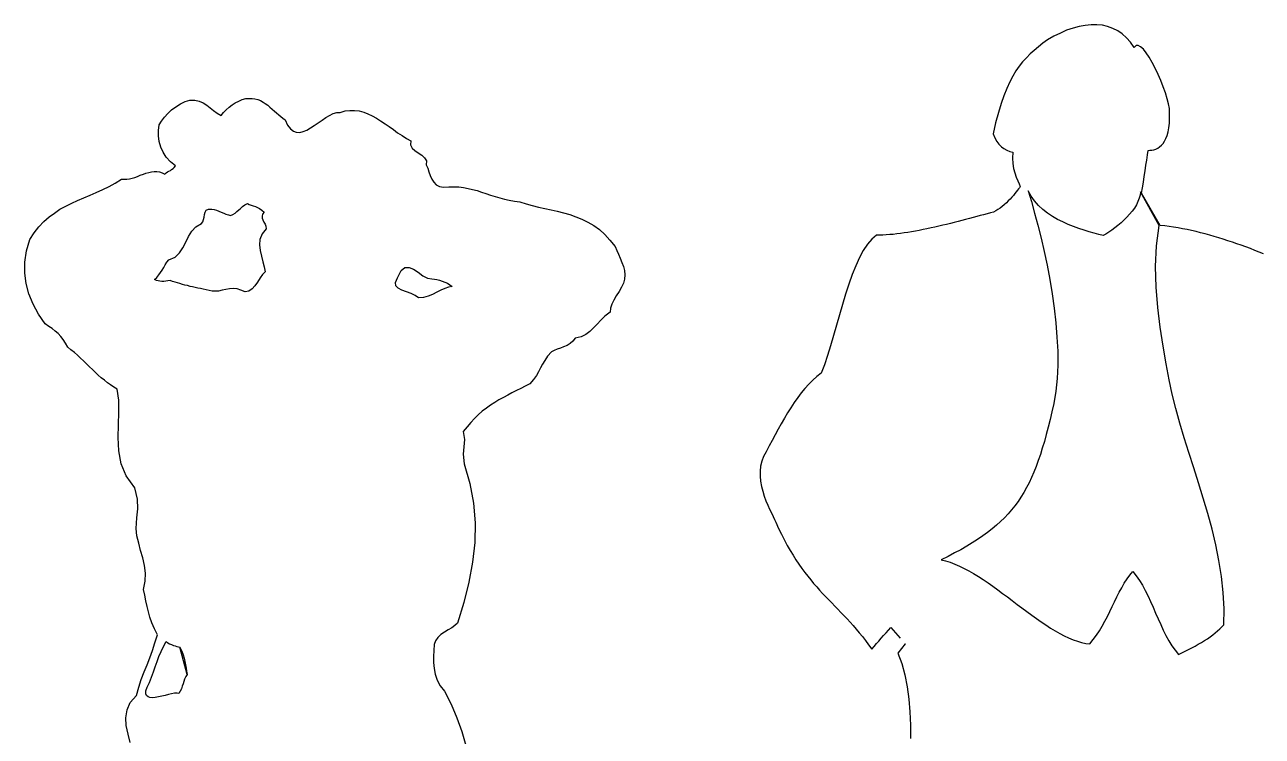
# Model space of a CAD drawing. Extents: x -3257 to 6743, y 13293 to 23293.
# Drawn here: x 3702 to 5344, y 16225 to 17169 of the extents above; entities that cross this region are included whole.
import ezdxf

# ---------------------------------------------------------------- set-up
doc = ezdxf.new("R2010")
doc.units = 0
doc.header["$LTSCALE"] = 1270
doc.header["$MEASUREMENT"] = 0
doc.layers.get('0').update_dxf_attribs({"linetype": 'CONTINUOUS'})

msp = doc.modelspace()

# ---------------------------------------------------------------- linework, layer by layer
at = {"linetype": 'Continuous'}
for p, q in [((5084.3, 17161.9), (5076.1, 17158.3)), ((5092.8, 17164.7), (5084.3, 17161.9)), ((5100.9, 17166.9), (5092.8, 17164.7)), ((5109, 17168.4), (5100.9, 17166.9)), ((5116.7, 17169.3), (5109, 17168.4)), ((5124.4, 17169.3), (5116.7, 17169.3)), ((5131.7, 17168.6), (5124.4, 17169.3)), ((5138.7, 17166.9), (5131.7, 17168.6)), ((5145.5, 17164.5), (5138.7, 17166.9)), ((5152.1, 17161.2), (5145.5, 17164.5)), ((5158.2, 17157.2), (5152.1, 17161.2)), ((5052.8, 17144.7), (5046.9, 17139.9)), ((5059, 17149.5), (5052.8, 17144.7)), ((5067.5, 17154.2), (5059, 17149.5)), ((5076.1, 17158.3), (5067.5, 17154.2)), ((5163.9, 17152), (5158.2, 17157.2)), ((5169.2, 17146.2), (5163.9, 17152)), ((5174, 17139.2), (5169.2, 17146.2)), ((5035.9, 17130.5), (5030.9, 17125.6)), ((5041.2, 17135.3), (5035.9, 17130.5)), ((5046.9, 17139.9), (5041.2, 17135.3)), ((5176.4, 17141.6), (5174, 17139.2)), ((5179.3, 17141.7), (5176.4, 17141.6)), ((5182.4, 17140.1), (5179.3, 17141.7)), ((5186.1, 17136.8), (5182.4, 17140.1)), ((5189.8, 17132), (5186.1, 17136.8)), ((5193.8, 17126.1), (5189.8, 17132)), ((5021.4, 17114.4), (5017.1, 17108.1)), ((5025.9, 17120.3), (5021.4, 17114.4)), ((5030.9, 17125.6), (5025.9, 17120.3)), ((5197.7, 17119.3), (5193.8, 17126.1)), ((5201.7, 17111.6), (5197.7, 17119.3)), ((5205.6, 17103.5), (5201.7, 17111.6)), ((5012.9, 17101.1), (5008.7, 17093.4)), ((5017.1, 17108.1), (5012.9, 17101.1)), ((5209.1, 17095.3), (5205.6, 17103.5)), ((5212.4, 17087), (5209.1, 17095.3)), ((5004.8, 17084.8), (5001, 17075.2)), ((5008.7, 17093.4), (5004.8, 17084.8)), ((5215.3, 17078.9), (5212.4, 17087)), ((5217.7, 17071.2), (5215.3, 17078.9)), ((3902.1, 17060.5), (3908.3, 17064.4)), ((3908.3, 17064.4), (3914.5, 17067.4)), ((3914.5, 17067.4), (3920.7, 17069.3)), ((3920.7, 17069.3), (3927.6, 17069.3)), ((3927.6, 17069.3), (3933.1, 17068)), ((3933.1, 17068), (3938.4, 17065.7)), ((3938.4, 17065.7), (3943.3, 17062.8)), ((3943.3, 17062.8), (3947.8, 17059.2)), ((3973, 17059.9), (3976.9, 17063.1)), ((3976.9, 17063.1), (3981.1, 17065.7)), ((3981.1, 17065.7), (3985.7, 17068)), ((3985.7, 17068), (3990.3, 17070)), ((3990.3, 17070), (3995.2, 17071.3)), ((3995.2, 17071.3), (3999.4, 17071.6)), ((3999.4, 17071.6), (4003.6, 17071.6)), ((4003.6, 17071.6), (4007.2, 17071)), ((4007.2, 17071), (4011.2, 17070)), ((4011.2, 17070), (4014.4, 17068.7)), ((4014.4, 17068.7), (4018, 17066.7)), ((4018, 17066.7), (4020.9, 17064.8)), ((4020.9, 17064.8), (4024.2, 17062.5)), ((4024.2, 17062.5), (4027.1, 17059.9)), ((4997.3, 17064.6), (4993.8, 17052.7)), ((5001, 17075.2), (4997.3, 17064.6)), ((5219.5, 17064.2), (5217.7, 17071.2)), ((5220.6, 17058.2), (5219.5, 17064.2)), ((3883.2, 17041.2), (3887.1, 17046.5)), ((3887.1, 17046.5), (3891.4, 17051.4)), ((3891.4, 17051.4), (3896.6, 17056.3)), ((3896.6, 17056.3), (3902.1, 17060.5)), ((3947.8, 17059.2), (3952.1, 17055.6)), ((3952.1, 17055.6), (3957, 17052)), ((3957, 17052), (3962.2, 17049.1)), ((3962.2, 17049.1), (3965.5, 17053)), ((3965.5, 17053), (3969, 17056.6)), ((3969, 17056.6), (3973, 17059.9)), ((4027.1, 17059.9), (4030.1, 17057.2)), ((4030.1, 17057.2), (4033, 17054.6)), ((4033, 17054.6), (4036, 17052.3)), ((4036, 17052.3), (4038.9, 17049.7)), ((4038.9, 17049.7), (4041.5, 17047.5)), ((4041.5, 17047.5), (4044.4, 17045.2)), ((4096.3, 17042.9), (4101.2, 17046.1)), ((4101.2, 17046.1), (4106.1, 17049.1)), ((4106.1, 17049.1), (4111, 17051.4)), ((4111, 17051.4), (4115.9, 17052.7)), ((4115.9, 17052.7), (4120.5, 17053)), ((4120.5, 17053), (4127, 17055)), ((4127, 17055), (4133.2, 17055.6)), ((4133.2, 17055.6), (4139.4, 17055.6)), ((4139.4, 17055.6), (4145.6, 17055)), ((4145.6, 17055), (4151.5, 17053.3)), ((4151.5, 17053.3), (4157, 17051)), ((4157, 17051), (4162.9, 17048.4)), ((4162.9, 17048.4), (4168.5, 17045.2)), ((4993.8, 17052.7), (4990.1, 17039.2)), ((5221, 17053.2), (5220.6, 17058.2)), ((5220.8, 17038.7), (5221, 17045.5)), ((5221, 17045.5), (5221, 17053.2)), ((3879.3, 17028.9), (3880.3, 17036.4)), ((3880.3, 17036.4), (3883.2, 17041.2)), ((4044.4, 17045.2), (4047.4, 17043.2)), ((4047.4, 17043.2), (4050.6, 17036)), ((4050.6, 17036), (4054.2, 17031.1)), ((4054.2, 17031.1), (4058.2, 17027.9)), ((4071.2, 17027.5), (4076.1, 17029.5)), ((4076.1, 17029.5), (4081, 17032.4)), ((4081, 17032.4), (4085.9, 17035.7)), ((4085.9, 17035.7), (4091.1, 17039.3)), ((4091.1, 17039.3), (4096.3, 17042.9)), ((4168.5, 17045.2), (4174, 17041.6)), ((4174, 17041.6), (4179.9, 17038)), ((4179.9, 17038), (4185.4, 17034.1)), ((4185.4, 17034.1), (4191, 17030.1)), ((4191, 17030.1), (4196.5, 17025.9)), ((4990.1, 17039.2), (4986.6, 17024.6)), ((5219, 17027.1), (5220.1, 17032.6)), ((5220.1, 17032.6), (5220.8, 17038.7)), ((3879.3, 17021.7), (3879.3, 17028.9)), ((3880.3, 17014.2), (3879.3, 17021.7)), ((3882.2, 17007), (3880.3, 17014.2)), ((4058.2, 17027.9), (4062.1, 17026.6)), ((4062.1, 17026.6), (4066.6, 17026.2)), ((4066.6, 17026.2), (4071.2, 17027.5)), ((4196.5, 17025.9), (4202.4, 17022.3)), ((4202.4, 17022.3), (4208.3, 17018.4)), ((4208.3, 17018.4), (4214.2, 17015.1)), ((4214.2, 17015.1), (4213.8, 17009.9)), ((4986.6, 17024.6), (4989, 17019.2)), ((4989, 17019.2), (4991.8, 17014.6)), ((4991.8, 17014.6), (4994.5, 17010.8)), ((5212.2, 17011.7), (5214.2, 17014.8)), ((5214.2, 17014.8), (5216, 17018.3)), ((5216, 17018.3), (5217.7, 17022.3)), ((5217.7, 17022.3), (5219, 17027.1)), ((3885.2, 17000.1), (3882.2, 17007)), ((3889.4, 16993.6), (3885.2, 17000.1)), ((4213.8, 17009.9), (4215.8, 17005.7)), ((4215.8, 17005.7), (4219.4, 17002.4)), ((4219.4, 17002.4), (4223.9, 16999.5)), ((4223.9, 16999.5), (4228.5, 16996.2)), ((4228.5, 16996.2), (4232.4, 16992.9)), ((4994.5, 17010.8), (4997.8, 17007.5)), ((4997.8, 17007.5), (5001.1, 17004.9)), ((5001.1, 17004.9), (5004.8, 17002.9)), ((5004.8, 17002.9), (5008.7, 17001.2)), ((5008.7, 17001.2), (5012.7, 17000.1)), ((5012.7, 17000.1), (5012.4, 16992.4)), ((5190.7, 16989.8), (5191.6, 16996.5)), ((5191.6, 16996.5), (5192.5, 17002.5)), ((5192.5, 17002.5), (5194.9, 17002.7)), ((5194.9, 17002.7), (5197.5, 17002.9)), ((5197.5, 17002.9), (5200.1, 17003.4)), ((5200.1, 17003.4), (5202.6, 17004.4)), ((5202.6, 17004.4), (5205.2, 17005.6)), ((5205.2, 17005.6), (5207.6, 17007.3)), ((5207.6, 17007.3), (5210, 17009.3)), ((5210, 17009.3), (5212.2, 17011.7)), ((3895, 16987.4), (3889.4, 16993.6)), ((3901.8, 16981.9), (3895, 16987.4)), ((3898.5, 16978.6), (3900.2, 16979.9)), ((3900.2, 16979.9), (3901.8, 16981.9)), ((4232.4, 16992.9), (4234.7, 16988.7)), ((4234.7, 16988.7), (4234.4, 16983.5)), ((4234.4, 16983.5), (4236.4, 16978.9)), ((5012.4, 16992.4), (5012.9, 16985.3)), ((5012.9, 16985.3), (5014, 16978.6)), ((5188.5, 16975.5), (5189.6, 16982.9)), ((5189.6, 16982.9), (5190.7, 16989.8)), ((3821.8, 16959.3), (3830.3, 16964.5)), ((3830.3, 16964.5), (3833.9, 16964.2)), ((3833.9, 16964.2), (3837.2, 16964.2)), ((3837.2, 16964.2), (3840.8, 16964.9)), ((3840.8, 16964.9), (3844.4, 16965.9)), ((3844.4, 16965.9), (3848, 16966.8)), ((3848, 16966.8), (3851.5, 16968.1)), ((3851.5, 16968.1), (3855.1, 16969.8)), ((3855.1, 16969.8), (3859.1, 16971.1)), ((3859.1, 16971.1), (3862.6, 16972.4)), ((3862.6, 16972.4), (3866.2, 16973.4)), ((3866.2, 16973.4), (3869.8, 16974.3)), ((3869.8, 16974.3), (3873.4, 16974.7)), ((3873.4, 16974.7), (3877, 16974.7)), ((3877, 16974.7), (3880.6, 16974)), ((3880.6, 16974), (3884.2, 16973)), ((3884.2, 16973), (3887.8, 16971.1)), ((3887.8, 16971.1), (3889.4, 16972.7)), ((3889.4, 16972.7), (3891, 16974)), ((3891, 16974), (3893, 16975)), ((3893, 16975), (3895, 16976)), ((3895, 16976), (3896.6, 16977.3)), ((3896.6, 16977.3), (3898.5, 16978.6)), ((4236.4, 16978.9), (4238, 16974)), ((4238, 16974), (4239.9, 16969.1)), ((4239.9, 16969.1), (4241.9, 16964.5)), ((4241.9, 16964.5), (4244.5, 16960.3)), ((5014, 16978.6), (5015.7, 16972.6)), ((5015.7, 16972.6), (5017.5, 16967.1)), ((5017.5, 16967.1), (5019.5, 16962.3)), ((5186.1, 16960.5), (5187.2, 16968)), ((5187.2, 16968), (5188.5, 16975.5)), ((3788.6, 16943.3), (3796.7, 16946.9)), ((3796.7, 16946.9), (3805.2, 16950.8)), ((3805.2, 16950.8), (3813.7, 16954.8)), ((3813.7, 16954.8), (3821.8, 16959.3)), ((4244.5, 16960.3), (4247.8, 16956.7)), ((4247.8, 16956.7), (4252.3, 16954.8)), ((4252.3, 16954.8), (4257.6, 16953.8)), ((4257.6, 16953.8), (4264.4, 16954.4)), ((4264.4, 16954.4), (4271.3, 16954.4)), ((4271.3, 16954.4), (4277.8, 16954.1)), ((4277.8, 16954.1), (4284, 16953.5)), ((4284, 16953.5), (4290.2, 16952.1)), ((4290.2, 16952.1), (4296.1, 16950.8)), ((4296.1, 16950.8), (4302, 16949.2)), ((4302, 16949.2), (4307.8, 16947.2)), ((4307.8, 16947.2), (4313.7, 16945.3)), ((5017.3, 16947.4), (5015.5, 16945.2)), ((5019, 16949.6), (5017.3, 16947.4)), ((5020.4, 16951.5), (5019, 16949.6)), ((5019.5, 16962.3), (5021.2, 16958.1)), ((5021.7, 16953.1), (5020.4, 16951.5)), ((5021.2, 16958.1), (5022.6, 16954.6)), ((5022.6, 16954.6), (5021.7, 16953.1)), ((5033.3, 16949.1), (5037.5, 16934.9)), ((5037.1, 16941.9), (5033.3, 16949.1)), ((5182.3, 16947.4), (5181.7, 16943.2)), ((5207, 16902.8), (5182.3, 16947.4)), ((5183.7, 16945.9), (5184.8, 16953.1)), ((5184.8, 16953.1), (5186.1, 16960.5)), ((3756.2, 16928.6), (3764.1, 16932.6)), ((3764.1, 16932.6), (3771.9, 16936.1)), ((3771.9, 16936.1), (3780.1, 16939.7)), ((3780.1, 16939.7), (3788.6, 16943.3)), ((3993.9, 16930.3), (3997.1, 16931.9)), ((3997.1, 16931.9), (3999.7, 16930.6)), ((3999.7, 16930.6), (4002.3, 16929.9)), ((4313.7, 16945.3), (4319.6, 16943.3)), ((4319.6, 16943.3), (4325.8, 16941.4)), ((4325.8, 16941.4), (4332, 16939.7)), ((4332, 16939.7), (4338.2, 16937.8)), ((4338.2, 16937.8), (4344.7, 16936.5)), ((4344.7, 16936.5), (4351.6, 16935.2)), ((4351.6, 16935.2), (4358.8, 16934.2)), ((4358.8, 16934.2), (4366.9, 16931.6)), ((4366.9, 16931.6), (4375.1, 16929.3)), ((5001.5, 16930.5), (4998.9, 16928.3)), ((5004.3, 16932.9), (5001.5, 16930.5)), ((5006.7, 16935.5), (5004.3, 16932.9)), ((5009.2, 16938), (5006.7, 16935.5)), ((5011.4, 16940.4), (5009.2, 16938)), ((5013.6, 16942.8), (5011.4, 16940.4)), ((5015.5, 16945.2), (5013.6, 16942.8)), ((5041.7, 16935.5), (5037.1, 16941.9)), ((5037.5, 16934.9), (5041.7, 16919.5)), ((5047.1, 16929.6), (5041.7, 16935.5)), ((5178.9, 16934.6), (5176.9, 16930.3)), ((5180.6, 16939), (5178.9, 16934.6)), ((5181.7, 16943.2), (5180.6, 16939)), ((5208.5, 16903), (5183.7, 16945.9)), ((3726.9, 16908.1), (3734, 16914.3)), ((3734, 16914.3), (3741.2, 16919.5)), ((3741.2, 16919.5), (3748.4, 16924.4)), ((3748.4, 16924.4), (3756.2, 16928.6)), ((3939.7, 16914), (3940.3, 16917.5)), ((3940.3, 16917.5), (3941, 16920.5)), ((3941, 16920.5), (3942.6, 16923.1)), ((3942.6, 16923.1), (3945.5, 16924.7)), ((3945.5, 16924.7), (3949.8, 16924.7)), ((3949.8, 16924.7), (3953.1, 16924.1)), ((3953.1, 16924.1), (3956, 16923.1)), ((3956, 16923.1), (3959.3, 16921.8)), ((3959.3, 16921.8), (3962.5, 16920.5)), ((3962.5, 16920.5), (3965.8, 16919.2)), ((3965.8, 16919.2), (3968.7, 16917.9)), ((3968.7, 16917.9), (3972, 16916.9)), ((3972, 16916.9), (3974.9, 16916.2)), ((3974.9, 16916.2), (3977.9, 16917.5)), ((3977.9, 16917.5), (3980.8, 16919.2)), ((3980.8, 16919.2), (3983.1, 16921.5)), ((3983.1, 16921.5), (3985.7, 16923.8)), ((3985.7, 16923.8), (3988, 16925.7)), ((3988, 16925.7), (3990.9, 16928)), ((3990.9, 16928), (3993.9, 16930.3)), ((4002.3, 16929.9), (4005, 16929)), ((4005, 16929), (4007.9, 16928)), ((4007.9, 16928), (4010.5, 16927)), ((4010.5, 16927), (4013.4, 16925.4)), ((4013.4, 16925.4), (4016.4, 16923.4)), ((4016.4, 16923.4), (4019.6, 16920.8)), ((4017.4, 16917.9), (4016.7, 16915.3)), ((4016.7, 16915.3), (4016.7, 16912.7)), ((4019.6, 16920.8), (4017.4, 16917.9)), ((4375.1, 16929.3), (4383.6, 16927.3)), ((4383.6, 16927.3), (4391.7, 16925.7)), ((4391.7, 16925.7), (4400.2, 16923.8)), ((4400.2, 16923.8), (4408.4, 16922.1)), ((4408.4, 16922.1), (4416.8, 16919.8)), ((4416.8, 16919.8), (4425, 16917.5)), ((4425, 16917.5), (4433.2, 16914.6)), ((4433.2, 16914.6), (4441, 16911.3)), ((4965, 16914.7), (4960.2, 16913.4)), ((4969.6, 16916), (4965, 16914.7)), ((4974.1, 16917.3), (4969.6, 16916)), ((4978.7, 16918.4), (4974.1, 16917.3)), ((4983.1, 16919.7), (4978.7, 16918.4)), ((4987.4, 16920.8), (4983.1, 16919.7)), ((4990.3, 16922.2), (4987.4, 16920.8)), ((4993.2, 16924.1), (4990.3, 16922.2)), ((4996, 16926.1), (4993.2, 16924.1)), ((4998.9, 16928.3), (4996, 16926.1)), ((5041.7, 16919.5), (5046.1, 16903.3)), ((5052.8, 16924.3), (5047.1, 16929.6)), ((5058.8, 16919.3), (5052.8, 16924.3)), ((5065.4, 16914.9), (5058.8, 16919.3)), ((5072, 16911), (5065.4, 16914.9)), ((5167.9, 16917.8), (5164.3, 16913.8)), ((5171.2, 16921.9), (5167.9, 16917.8)), ((5174.2, 16926.1), (5171.2, 16921.9)), ((5176.9, 16930.3), (5174.2, 16926.1)), ((3714.1, 16893.1), (3720.3, 16901.2)), ((3720.3, 16901.2), (3726.9, 16908.1)), ((3923.4, 16895.4), (3928.9, 16901.2)), ((3928.9, 16901.2), (3936.4, 16905.5)), ((3936.4, 16905.5), (3938, 16907.8)), ((3938, 16907.8), (3939, 16910.7)), ((3939, 16910.7), (3939.7, 16914)), ((4016.7, 16912.7), (4017.7, 16910.4)), ((4022.3, 16898.6), (4016.7, 16891.8)), ((4017.7, 16910.4), (4019, 16907.4)), ((4019, 16907.4), (4020.6, 16904.8)), ((4020.6, 16904.8), (4021.6, 16901.9)), ((4021.6, 16901.9), (4022.3, 16898.6)), ((4441, 16911.3), (4448.8, 16907.4)), ((4448.8, 16907.4), (4456.7, 16902.9)), ((4456.7, 16902.9), (4464.2, 16897.6)), ((4464.2, 16897.6), (4471.4, 16891.1)), ((4893.9, 16897.6), (4888.7, 16896.5)), ((4899, 16898.6), (4893.9, 16897.6)), ((4904.4, 16899.7), (4899, 16898.6)), ((4909.5, 16900.9), (4904.4, 16899.7)), ((4914.6, 16902), (4909.5, 16900.9)), ((4919.8, 16903.3), (4914.6, 16902)), ((4924.9, 16904.4), (4919.8, 16903.3)), ((4930.1, 16905.7), (4924.9, 16904.4)), ((4935.2, 16907), (4930.1, 16905.7)), ((4940.3, 16908.3), (4935.2, 16907)), ((4945.3, 16909.6), (4940.3, 16908.3)), ((4950.3, 16910.9), (4945.3, 16909.6)), ((4955.2, 16912.1), (4950.3, 16910.9)), ((4960.2, 16913.4), (4955.2, 16912.1)), ((5046.1, 16903.3), (5050.4, 16886.3)), ((5079.2, 16907.6), (5072, 16911)), ((5086.2, 16904.4), (5079.2, 16907.6)), ((5093.4, 16901.5), (5086.2, 16904.4)), ((5100.5, 16899.1), (5093.4, 16901.5)), ((5107.5, 16896.7), (5100.5, 16899.1)), ((5148.3, 16899.7), (5144.2, 16896.7)), ((5152.3, 16902.8), (5148.3, 16899.7)), ((5156.5, 16906.3), (5152.3, 16902.8)), ((5160.4, 16909.9), (5156.5, 16906.3)), ((5164.3, 16913.8), (5160.4, 16909.9)), ((5203.6, 16875.8), (5207, 16902.8)), ((5214.4, 16902.4), (5208.5, 16903)), ((5220.3, 16901.7), (5214.4, 16902.4)), ((5226.1, 16900.8), (5220.3, 16901.7)), ((5232.2, 16899.8), (5226.1, 16900.8)), ((5238.1, 16898.7), (5232.2, 16899.8)), ((5244.1, 16897.5), (5238.1, 16898.7)), ((3704, 16869.2), (3708.3, 16884.3)), ((3708.3, 16884.3), (3714.1, 16893.1)), ((3915.5, 16881), (3919.1, 16888.5)), ((3919.1, 16888.5), (3923.4, 16895.4)), ((4013.8, 16884.3), (4013.1, 16877.1)), ((4016.7, 16891.8), (4013.8, 16884.3)), ((4471.4, 16891.1), (4478.2, 16883.6)), ((4478.2, 16883.6), (4485.1, 16875.1)), ((4825.7, 16885), (4820, 16878.2)), ((4832, 16889.9), (4825.7, 16885)), ((4836.2, 16889.9), (4832, 16889.9)), ((4840.6, 16890.1), (4836.2, 16889.9)), ((4845, 16890.5), (4840.6, 16890.1)), ((4849.6, 16890.8), (4845, 16890.5)), ((4854.2, 16891.2), (4849.6, 16890.8)), ((4859, 16891.8), (4854.2, 16891.2)), ((4863.8, 16892.3), (4859, 16891.8)), ((4868.7, 16893), (4863.8, 16892.3)), ((4873.7, 16893.8), (4868.7, 16893)), ((4878.6, 16894.7), (4873.7, 16893.8)), ((4883.8, 16895.6), (4878.6, 16894.7)), ((4888.7, 16896.5), (4883.8, 16895.6)), ((5050.4, 16886.3), (5054.4, 16868.4)), ((5114.3, 16894.7), (5107.5, 16896.7)), ((5120.7, 16892.9), (5114.3, 16894.7)), ((5127, 16891.2), (5120.7, 16892.9)), ((5132.7, 16889.6), (5127, 16891.2)), ((5136.3, 16891.6), (5132.7, 16889.6)), ((5140.2, 16894), (5136.3, 16891.6)), ((5144.2, 16896.7), (5140.2, 16894)), ((5250, 16896.2), (5244.1, 16897.5)), ((5256.1, 16894.9), (5250, 16896.2)), ((5262.1, 16893.4), (5256.1, 16894.9)), ((5268, 16891.8), (5262.1, 16893.4)), ((5274.1, 16890.1), (5268, 16891.8)), ((5280.1, 16888.4), (5274.1, 16890.1)), ((5286.2, 16886.6), (5280.1, 16888.4)), ((5292.1, 16884.8), (5286.2, 16886.6)), ((5298.1, 16882.8), (5292.1, 16884.8)), ((5304.2, 16880.7), (5298.1, 16882.8)), ((3701.7, 16854.2), (3704, 16869.2)), ((3901.2, 16861.1), (3907, 16866.6)), ((3907, 16866.6), (3911.6, 16873.5)), ((3911.6, 16873.5), (3915.5, 16881)), ((4013.1, 16877.1), (4014.1, 16869.6)), ((4014.1, 16869.6), (4015.7, 16862.1)), ((4485.1, 16875.1), (4487.3, 16869.9)), ((4487.3, 16869.9), (4489.6, 16864.7)), ((4814.5, 16869.9), (4809.4, 16860.4)), ((4820, 16878.2), (4814.5, 16869.9)), ((5054.4, 16868.4), (5058.3, 16850.1)), ((5202.3, 16848.4), (5203.6, 16875.8)), ((5310.1, 16878.7), (5304.2, 16880.7)), ((5316.1, 16876.7), (5310.1, 16878.7)), ((5322, 16874.5), (5316.1, 16876.7)), ((5328.1, 16872.3), (5322, 16874.5)), ((5334, 16869.9), (5328.1, 16872.3)), ((5339.8, 16867.7), (5334, 16869.9)), ((5345.7, 16865.3), (5339.8, 16867.7)), ((3701.7, 16839.9), (3701.7, 16854.2)), ((3886.1, 16847.4), (3888.1, 16850.6)), ((3888.1, 16850.6), (3890.4, 16854.2)), ((3890.4, 16854.2), (3893, 16857.2)), ((3893, 16857.2), (3901.2, 16861.1)), ((4015.7, 16862.1), (4017.7, 16854.9)), ((4017.7, 16854.9), (4019.6, 16848)), ((4489.6, 16864.7), (4491.9, 16859.5)), ((4491.9, 16859.5), (4494.2, 16853.9)), ((4494.2, 16853.9), (4496.2, 16848.7)), ((4496.2, 16848.7), (4497.5, 16843.1)), ((4804.4, 16849.5), (4799.8, 16837.8)), ((4809.4, 16860.4), (4804.4, 16849.5)), ((5058.3, 16850.1), (5061.9, 16831.3)), ((5203, 16821), (5202.3, 16848.4)), ((3703.7, 16825.8), (3701.7, 16839.9)), ((3874.1, 16831.4), (3877, 16834)), ((3877, 16834), (3879.6, 16837.3)), ((3879.6, 16837.3), (3881.9, 16840.5)), ((3881.9, 16840.5), (3884.2, 16843.8)), ((3884.2, 16843.8), (3886.1, 16847.4)), ((4014.1, 16833.3), (4010.5, 16827.8)), ((4017.4, 16837.9), (4014.1, 16833.3)), ((4020.6, 16841.5), (4017.4, 16837.9)), ((4019.6, 16848), (4020.6, 16841.5)), ((4193.6, 16827.5), (4196.5, 16833.7)), ((4196.5, 16833.7), (4201.1, 16843.1)), ((4201.1, 16843.1), (4206.3, 16847.4)), ((4206.3, 16847.4), (4211.9, 16847.4)), ((4211.9, 16847.4), (4217.7, 16844.8)), ((4217.7, 16844.8), (4223.9, 16840.9)), ((4223.9, 16840.9), (4230.1, 16836.3)), ((4230.1, 16836.3), (4236, 16833)), ((4236, 16833), (4241.9, 16832)), ((4241.9, 16832), (4245.5, 16831.7)), ((4497.5, 16843.1), (4498.1, 16837.6)), ((4498.1, 16837.6), (4497.8, 16831.7)), ((4799.8, 16837.8), (4795.2, 16825.1)), ((3707.3, 16812.1), (3703.7, 16825.8)), ((3876.4, 16830.1), (3874.1, 16831.4)), ((3878.6, 16829.4), (3876.4, 16830.1)), ((3880.9, 16829.1), (3878.6, 16829.4)), ((3883.5, 16828.8), (3880.9, 16829.1)), ((3886.1, 16828.8), (3883.5, 16828.8)), ((3889.1, 16829.1), (3886.1, 16828.8)), ((3891.7, 16829.4), (3889.1, 16829.1)), ((3894.6, 16829.8), (3891.7, 16829.4)), ((3897.9, 16828.8), (3894.6, 16829.8)), ((3901.2, 16827.8), (3897.9, 16828.8)), ((3904.4, 16826.8), (3901.2, 16827.8)), ((3907.7, 16825.8), (3904.4, 16826.8)), ((3911, 16824.8), (3907.7, 16825.8)), ((3914.2, 16823.9), (3911, 16824.8)), ((3917.5, 16823.2), (3914.2, 16823.9)), ((3921.1, 16822.2), (3917.5, 16823.2)), ((3924.3, 16821.6), (3921.1, 16822.2)), ((3927.9, 16820.6), (3924.3, 16821.6)), ((3931.5, 16820), (3927.9, 16820.6)), ((3935.1, 16819.3), (3931.5, 16820)), ((3938.7, 16818.3), (3935.1, 16819.3)), ((3942.6, 16817.7), (3938.7, 16818.3)), ((3946.5, 16816.7), (3942.6, 16817.7)), ((3950.4, 16816), (3946.5, 16816.7)), ((3954.7, 16815.7), (3950.4, 16816)), ((3958.9, 16816), (3954.7, 16815.7)), ((3963.5, 16817), (3958.9, 16816)), ((3968.4, 16818), (3963.5, 16817)), ((3973.3, 16818.7), (3968.4, 16818)), ((3978.5, 16819.3), (3973.3, 16818.7)), ((3983.7, 16818.7), (3978.5, 16819.3)), ((3988.6, 16817.3), (3983.7, 16818.7)), ((3994.2, 16815.1), (3988.6, 16817.3)), ((3999.1, 16815.7), (3994.2, 16815.1)), ((4003.3, 16818.7), (3999.1, 16815.7)), ((4007.2, 16822.9), (4003.3, 16818.7)), ((4010.5, 16827.8), (4007.2, 16822.9)), ((4194.2, 16822.9), (4193.6, 16827.5)), ((4197.2, 16819.6), (4194.2, 16822.9)), ((4202.1, 16817), (4197.2, 16819.6)), ((4208.3, 16814.7), (4202.1, 16817)), ((4245.5, 16831.7), (4248.7, 16831.1)), ((4248.7, 16831.1), (4252.3, 16830.4)), ((4254, 16817), (4248.7, 16814.4)), ((4252.3, 16830.4), (4255.6, 16829.1)), ((4259.2, 16819.3), (4254, 16817)), ((4255.6, 16829.1), (4259.2, 16827.8)), ((4259.2, 16827.8), (4262.5, 16826.2)), ((4264.1, 16820.9), (4259.2, 16819.3)), ((4262.5, 16826.2), (4265.7, 16824.2)), ((4269, 16821.9), (4264.1, 16820.9)), ((4265.7, 16824.2), (4269, 16821.9)), ((4493.6, 16820.9), (4490.3, 16815.4)), ((4496.2, 16826.5), (4493.6, 16820.9)), ((4497.8, 16831.7), (4496.2, 16826.5)), ((4795.2, 16825.1), (4791, 16811.9)), ((5061.9, 16831.3), (5065.1, 16812.2)), ((5205.2, 16794), (5203, 16821)), ((3712.8, 16798.4), (3707.3, 16812.1)), ((4214.5, 16812.5), (4208.3, 16814.7)), ((4220, 16810.2), (4214.5, 16812.5)), ((4224.3, 16806.9), (4220, 16810.2)), ((4230.8, 16807.6), (4224.3, 16806.9)), ((4237, 16809.2), (4230.8, 16807.6)), ((4242.9, 16811.5), (4237, 16809.2)), ((4248.7, 16814.4), (4242.9, 16811.5)), ((4483.4, 16804), (4480.8, 16798.4)), ((4486.7, 16809.8), (4483.4, 16804)), ((4490.3, 16815.4), (4486.7, 16809.8)), ((4791, 16811.9), (4786.8, 16798.3)), ((5065.1, 16812.2), (5067.8, 16793.1)), ((3720, 16785.4), (3712.8, 16798.4)), ((3728.8, 16772.3), (3720, 16785.4)), ((4471.7, 16782.8), (4466.1, 16777.5)), ((4478.5, 16788), (4471.7, 16782.8)), ((4479.2, 16793.2), (4478.5, 16788)), ((4480.8, 16798.4), (4479.2, 16793.2)), ((4782.8, 16784.3), (4778.7, 16770.5)), ((4786.8, 16798.3), (4782.8, 16784.3)), ((5067.8, 16793.1), (5070, 16773.8)), ((5208.5, 16768), (5205.2, 16794)), ((3733.7, 16769), (3728.8, 16772.3)), ((3738.3, 16766.1), (3733.7, 16769)), ((4456.3, 16767.1), (4451.8, 16762.5)), ((4461.2, 16772), (4456.3, 16767.1)), ((4466.1, 16777.5), (4461.2, 16772)), ((4778.7, 16770.5), (4774.9, 16756.8)), ((5070, 16773.8), (5071.5, 16754.9)), ((5212.4, 16743), (5208.5, 16768)), ((3742.2, 16762.8), (3738.3, 16766.1)), ((3746.1, 16759.6), (3742.2, 16762.8)), ((3749.4, 16755.7), (3746.1, 16759.6)), ((3752.6, 16751.7), (3749.4, 16755.7)), ((3755.9, 16746.8), (3752.6, 16751.7)), ((4432.2, 16753.4), (4428.9, 16749.5)), ((4440, 16755.3), (4432.2, 16753.4)), ((4446.2, 16758.3), (4440, 16755.3)), ((4451.8, 16762.5), (4446.2, 16758.3)), ((4774.9, 16756.8), (4770.8, 16743.4)), ((5071.5, 16754.9), (5072.4, 16736)), ((3758.9, 16741.6), (3755.9, 16746.8)), ((3763.1, 16738), (3758.9, 16741.6)), ((3767.7, 16734.4), (3763.1, 16738)), ((3771.6, 16730.8), (3767.7, 16734.4)), ((4400.5, 16735.4), (4395.6, 16729.5)), ((4404.1, 16737.1), (4400.5, 16735.4)), ((4408.4, 16738.7), (4404.1, 16737.1)), ((4412.6, 16740.3), (4408.4, 16738.7)), ((4416.8, 16741.9), (4412.6, 16740.3)), ((4421.4, 16743.9), (4416.8, 16741.9)), ((4425.3, 16746.2), (4421.4, 16743.9)), ((4428.9, 16749.5), (4425.3, 16746.2)), ((4770.8, 16743.4), (4767, 16730.5)), ((5072.4, 16736), (5072.4, 16717.8)), ((5216.4, 16719.5), (5212.4, 16743)), ((3775.8, 16726.9), (3771.6, 16730.8)), ((3779.7, 16723.3), (3775.8, 16726.9)), ((3783.7, 16719.4), (3779.7, 16723.3)), ((3787.6, 16715.5), (3783.7, 16719.4)), ((4388.8, 16718.8), (4386.2, 16713.9)), ((4391.7, 16724), (4388.8, 16718.8)), ((4395.6, 16729.5), (4391.7, 16724)), ((4762.9, 16718.2), (4758.7, 16707)), ((4767, 16730.5), (4762.9, 16718.2)), ((5072.4, 16717.8), (5071.7, 16700)), ((5220.3, 16698.2), (5216.4, 16719.5)), ((3791.5, 16711.9), (3787.6, 16715.5)), ((3795.4, 16708), (3791.5, 16711.9)), ((3799.3, 16704.4), (3795.4, 16708)), ((3803.2, 16700.8), (3799.3, 16704.4)), ((3807.5, 16697.6), (3803.2, 16700.8)), ((4380.6, 16703.8), (4376.7, 16698.5)), ((4383.6, 16708.7), (4380.6, 16703.8)), ((4386.2, 16713.9), (4383.6, 16708.7)), ((4753, 16702.6), (4747.5, 16697.6)), ((4758.7, 16707), (4753, 16702.6)), ((3811.4, 16694.3), (3807.5, 16697.6)), ((3815.6, 16691.4), (3811.4, 16694.3)), ((3819.9, 16688.4), (3815.6, 16691.4)), ((3824.5, 16685.8), (3819.9, 16688.4)), ((3826.4, 16671.1), (3824.5, 16685.8)), ((4360.1, 16686.8), (4354.2, 16683.8)), ((4365.9, 16689.7), (4360.1, 16686.8)), ((4371.8, 16693), (4365.9, 16689.7)), ((4376.7, 16698.5), (4371.8, 16693)), ((4737, 16686.8), (4732.2, 16680.7)), ((4742.2, 16692.5), (4737, 16686.8)), ((4747.5, 16697.6), (4742.2, 16692.5)), ((5071.7, 16700), (5070, 16682.9)), ((5224.3, 16679.2), (5220.3, 16698.2)), ((3826.7, 16655.1), (3826.4, 16671.1)), ((4325.5, 16668.2), (4319.9, 16664.6)), ((4331, 16671.5), (4325.5, 16668.2)), ((4336.9, 16674.7), (4331, 16671.5)), ((4342.7, 16678), (4336.9, 16674.7)), ((4348.3, 16680.9), (4342.7, 16678)), ((4354.2, 16683.8), (4348.3, 16680.9)), ((4722.7, 16668), (4718.3, 16661.2)), ((4727.5, 16674.5), (4722.7, 16668)), ((4732.2, 16680.7), (4727.5, 16674.5)), ((5070, 16682.9), (5067.3, 16666.6)), ((5229.1, 16660.1), (5224.3, 16679.2)), ((3826.1, 16638.5), (3826.7, 16655.1)), ((4303.6, 16651.9), (4298.4, 16647)), ((4308.8, 16656.4), (4303.6, 16651.9)), ((4314.4, 16660.7), (4308.8, 16656.4)), ((4319.9, 16664.6), (4314.4, 16660.7)), ((4713.9, 16654.4), (4709.7, 16647.3)), ((4718.3, 16661.2), (4713.9, 16654.4)), ((5064.7, 16655.7), (5062.3, 16645.3)), ((5067.3, 16666.6), (5064.7, 16655.7)), ((5234.4, 16640.7), (5229.1, 16660.1)), ((3825.8, 16621.5), (3826.1, 16638.5)), ((4288.6, 16635.9), (4283.7, 16629.7)), ((4293.5, 16641.7), (4288.6, 16635.9)), ((4298.4, 16647), (4293.5, 16641.7)), ((4705.4, 16639.9), (4701.4, 16632.6)), ((4709.7, 16647.3), (4705.4, 16639.9)), ((5059.7, 16635.2), (5057.3, 16625.6)), ((5062.3, 16645.3), (5059.7, 16635.2)), ((5240.3, 16621.2), (5234.4, 16640.7)), ((3826.4, 16603.9), (3825.8, 16621.5)), ((4283.7, 16629.7), (4285.3, 16619.2)), ((4285.3, 16619.2), (4284.3, 16609.4)), ((4697.3, 16625.2), (4693.5, 16617.7)), ((4701.4, 16632.6), (4697.3, 16625.2)), ((5057.3, 16625.6), (5054.8, 16616.4)), ((5246.5, 16601.6), (5240.3, 16621.2)), ((3829.7, 16586.9), (3826.4, 16603.9)), ((4284.3, 16609.4), (4283.4, 16599.3)), ((4685.6, 16602.8), (4682.1, 16596.6)), ((4689.4, 16610.4), (4685.6, 16602.8)), ((4693.5, 16617.7), (4689.4, 16610.4)), ((5052, 16607.6), (5049.5, 16599.2)), ((5054.8, 16616.4), (5052, 16607.6)), ((3836.5, 16570.6), (3829.7, 16586.9)), ((4283.4, 16599.3), (4284.7, 16586.9)), ((4284.7, 16586.9), (4292.5, 16560.5)), ((4679.7, 16590.3), (4678.1, 16583.7)), ((4682.1, 16596.6), (4679.7, 16590.3)), ((5046.7, 16591.1), (5043.8, 16583.2)), ((5049.5, 16599.2), (5046.7, 16591.1)), ((5253, 16581.5), (5246.5, 16601.6)), ((3847.6, 16554.9), (3836.5, 16570.6)), ((4678.1, 16583.7), (4677.5, 16576.9)), ((4677.5, 16576.9), (4677.5, 16570.3)), ((4677.5, 16570.3), (4678.1, 16563.5)), ((5040.8, 16575.8), (5037.7, 16568.7)), ((5043.8, 16583.2), (5040.8, 16575.8)), ((5259.4, 16561.5), (5253, 16581.5)), ((3851.5, 16539.9), (3847.6, 16554.9)), ((4292.5, 16560.5), (4297.4, 16534.7)), ((4678.1, 16563.5), (4679.3, 16556.7)), ((4679.3, 16556.7), (4681, 16550.3)), ((5031.1, 16555.1), (5027.6, 16548.8)), ((5034.6, 16561.7), (5031.1, 16555.1)), ((5037.7, 16568.7), (5034.6, 16561.7)), ((5265.6, 16541.1), (5259.4, 16561.5)), ((3851.9, 16527.2), (3851.5, 16539.9)), ((4681, 16550.3), (4683, 16543.9)), ((4683, 16543.9), (4685.2, 16537.8)), ((4685.2, 16537.8), (4687.6, 16531.9)), ((5019.9, 16536.7), (5015.7, 16531)), ((5023.7, 16542.6), (5019.9, 16536.7)), ((5027.6, 16548.8), (5023.7, 16542.6)), ((5271.5, 16520.7), (5265.6, 16541.1)), ((3850.6, 16515.1), (3851.9, 16527.2)), ((4297.4, 16534.7), (4299.3, 16508.6)), ((4687.6, 16531.9), (4690, 16526.4)), ((4690, 16526.4), (4692.6, 16521.5)), ((4692.6, 16521.5), (4694.8, 16516.9)), ((5006.7, 16520.2), (5001.9, 16515)), ((5011.2, 16525.5), (5006.7, 16520.2)), ((5015.7, 16531), (5011.2, 16525.5)), ((5277.2, 16500.2), (5271.5, 16520.7)), ((3849.6, 16500.7), (3850.6, 16515.1)), ((4299.3, 16508.6), (4299, 16482.5)), ((4694.8, 16516.9), (4696.8, 16512.8)), ((4696.8, 16512.8), (4698.4, 16509.5)), ((4698.4, 16509.5), (4702.1, 16501.1)), ((4991.2, 16505.1), (4985.3, 16500.3)), ((4996.6, 16510.1), (4991.2, 16505.1)), ((5001.9, 16515), (4996.6, 16510.1)), ((3850.6, 16491), (3849.6, 16500.7)), ((3852.9, 16481.5), (3850.6, 16491)), ((4702.1, 16501.1), (4706, 16493.2)), ((4706, 16493.2), (4709.8, 16485.6)), ((4973, 16491), (4966.2, 16486.4)), ((4979.3, 16495.6), (4973, 16491)), ((4985.3, 16500.3), (4979.3, 16495.6)), ((5282.2, 16479.4), (5277.2, 16500.2)), ((3855.5, 16471.7), (3852.9, 16481.5)), ((3858.4, 16461.9), (3855.5, 16471.7)), ((4299, 16482.5), (4296.1, 16456.4)), ((4709.8, 16485.6), (4713.5, 16478.5)), ((4713.5, 16478.5), (4717.4, 16471.9)), ((4717.4, 16471.9), (4721.2, 16465.4)), ((4943.8, 16472.8), (4935.6, 16468.4)), ((4951.7, 16477.4), (4943.8, 16472.8)), ((4959.1, 16481.8), (4951.7, 16477.4)), ((4966.2, 16486.4), (4959.1, 16481.8)), ((5286.4, 16458.5), (5282.2, 16479.4)), ((3860.7, 16451.8), (3858.4, 16461.9)), ((4296.1, 16456.4), (4291.2, 16429.9)), ((4721.2, 16465.4), (4725.1, 16459.2)), ((4725.1, 16459.2), (4728.9, 16453.5)), ((4926.9, 16463.8), (4917.8, 16459.2)), ((4917.8, 16459.2), (4923.6, 16457.9)), ((4923.6, 16457.9), (4929.7, 16456.1)), ((4935.6, 16468.4), (4926.9, 16463.8)), ((4929.7, 16456.1), (4935.8, 16453.7)), ((5289.7, 16437.3), (5286.4, 16458.5)), ((3862, 16441.7), (3860.7, 16451.8)), ((3861.7, 16431.2), (3862, 16441.7)), ((4728.9, 16453.5), (4732.8, 16447.8)), ((4732.8, 16447.8), (4736.8, 16442.7)), ((4736.8, 16442.7), (4740.7, 16437.5)), ((4935.8, 16453.7), (4942, 16451.1)), ((4942, 16451.1), (4948.2, 16448)), ((4948.2, 16448), (4954.5, 16444.7)), ((4954.5, 16444.7), (4960.7, 16441)), ((4960.7, 16441), (4967.2, 16437.2)), ((5164.4, 16433.9), (5168.1, 16439)), ((5168.1, 16439), (5172.1, 16444)), ((5172.1, 16444), (5176.7, 16438.3)), ((5176.7, 16438.3), (5181, 16432)), ((3859.1, 16420.1), (3861.7, 16431.2)), ((4291.2, 16429.9), (4284.3, 16402.8)), ((4740.7, 16437.5), (4744.7, 16432.6)), ((4744.7, 16432.6), (4748.6, 16428)), ((4748.6, 16428), (4752.6, 16423.4)), ((4752.6, 16423.4), (4756.5, 16419)), ((4967.2, 16437.2), (4973.6, 16433.1)), ((4973.6, 16433.1), (4980, 16428.7)), ((4980, 16428.7), (4986.5, 16424.3)), ((4986.5, 16424.3), (4992.9, 16419.5)), ((5154.1, 16416.2), (5157.5, 16422.3)), ((5157.5, 16422.3), (5160.8, 16428.2)), ((5160.8, 16428.2), (5164.4, 16433.9)), ((5181, 16432), (5185, 16425.6)), ((5185, 16425.6), (5188.7, 16418.6)), ((5292.1, 16416), (5289.7, 16437.3)), ((3861, 16412.3), (3859.1, 16420.1)), ((3862.6, 16404.8), (3861, 16412.3)), ((4756.5, 16419), (4760.5, 16414.8)), ((4760.5, 16414.8), (4764.6, 16410.3)), ((4764.6, 16410.3), (4768.6, 16406.3)), ((4768.6, 16406.3), (4772.7, 16402.1)), ((4992.9, 16419.5), (4999.3, 16414.8)), ((4999.3, 16414.8), (5005.7, 16410)), ((5005.7, 16410), (5012.2, 16405.2)), ((5012.2, 16405.2), (5018.6, 16400.2)), ((5147.9, 16403.7), (5151, 16410)), ((5151, 16410), (5154.1, 16416.2)), ((5188.7, 16418.6), (5192.3, 16411.3)), ((5192.3, 16411.3), (5195.7, 16403.9)), ((5293.2, 16394.5), (5292.1, 16416)), ((3864.3, 16397.6), (3862.6, 16404.8)), ((3865.9, 16390.4), (3864.3, 16397.6)), ((3867.9, 16383.2), (3865.9, 16390.4)), ((4284.3, 16402.8), (4275.8, 16375.1)), ((4772.7, 16402.1), (4776.7, 16398)), ((4776.7, 16398), (4780.7, 16393.8)), ((4780.7, 16393.8), (4784.8, 16389.6)), ((4784.8, 16389.6), (4788.8, 16385.4)), ((5018.6, 16400.2), (5025, 16395.5)), ((5025, 16395.5), (5031.4, 16390.7)), ((5031.4, 16390.7), (5037.9, 16386.1)), ((5138.4, 16384.3), (5141.7, 16390.7)), ((5141.7, 16390.7), (5144.8, 16397.3)), ((5144.8, 16397.3), (5147.9, 16403.7)), ((5195.7, 16403.9), (5199.1, 16396.4)), ((5199.1, 16396.4), (5202.4, 16388.7)), ((5202.4, 16388.7), (5205.7, 16381.1)), ((5293, 16373.1), (5293.2, 16394.5)), ((3870.5, 16375.7), (3867.9, 16383.2)), ((3873.7, 16367.9), (3870.5, 16375.7)), ((4272.6, 16372.1), (4268.3, 16369.2)), ((4275.8, 16375.1), (4272.6, 16372.1)), ((4788.8, 16385.4), (4792.9, 16381.1)), ((4792.9, 16381.1), (4796.9, 16376.7)), ((4796.9, 16376.7), (4800.9, 16372.1)), ((4800.9, 16372.1), (4805.2, 16367.4)), ((5037.9, 16386.1), (5044.1, 16381.5)), ((5044.1, 16381.5), (5050.6, 16377.1)), ((5050.6, 16377.1), (5056.8, 16372.9)), ((5056.8, 16372.9), (5062.9, 16368.8)), ((5131.6, 16371.4), (5135, 16377.8)), ((5135, 16377.8), (5138.4, 16384.3)), ((5205.7, 16381.1), (5209.1, 16373.4)), ((5209.1, 16373.4), (5212.6, 16366.1)), ((5290.4, 16370.3), (5293, 16373.1)), ((3877.7, 16359.7), (3873.7, 16367.9)), ((3874.4, 16349.3), (3877.7, 16359.7)), ((4250.1, 16356.2), (4246.8, 16351.9)), ((4254, 16360.1), (4250.1, 16356.2)), ((4258.6, 16363.3), (4254, 16360.1)), ((4263.4, 16366.3), (4258.6, 16363.3)), ((4268.3, 16369.2), (4263.4, 16366.3)), ((4805.2, 16367.4), (4809.2, 16362.6)), ((4809.2, 16362.6), (4813.2, 16357.4)), ((4813.2, 16357.4), (4817.3, 16352.1)), ((4838.2, 16355.2), (4841.3, 16358.7)), ((4841.3, 16358.7), (4844.7, 16362.4)), ((4844.7, 16362.4), (4847.8, 16365.9)), ((4847.8, 16365.9), (4851.1, 16369.4)), ((4851.1, 16369.4), (4863.6, 16355.2)), ((5062.9, 16368.8), (5069.1, 16365)), ((5069.1, 16365), (5075.2, 16361.7)), ((5075.2, 16361.7), (5081, 16358.4)), ((5081, 16358.4), (5086.9, 16355.6)), ((5119.6, 16353.4), (5123.8, 16359.3)), ((5123.8, 16359.3), (5127.9, 16365.2)), ((5127.9, 16365.2), (5131.6, 16371.4)), ((5212.6, 16366.1), (5216, 16358.9)), ((5216, 16358.9), (5219.9, 16351.9)), ((5271, 16354.7), (5274.6, 16357.3)), ((5274.6, 16357.3), (5278.3, 16359.8)), ((5278.3, 16359.8), (5281.6, 16362.4)), ((5281.6, 16362.4), (5284.7, 16365)), ((5284.7, 16365), (5287.7, 16367.7)), ((5287.7, 16367.7), (5290.4, 16370.3)), ((3871.1, 16339.2), (3874.4, 16349.3)), ((3882.6, 16337.9), (3885.8, 16344.4)), ((3885.8, 16344.4), (3889.4, 16350.9)), ((3889.4, 16350.9), (3891.7, 16349.3)), ((3891.7, 16349.3), (3894, 16348)), ((3894, 16348), (3896.3, 16347)), ((3896.3, 16347), (3898.9, 16345.7)), ((3898.9, 16345.7), (3901.2, 16345.1)), ((3901.2, 16345.1), (3903.4, 16344.4)), ((3903.4, 16344.4), (3905.7, 16343.7)), ((3905.7, 16343.7), (3907.4, 16343.4)), ((3907.4, 16343.4), (3910, 16338.2)), ((3907.4, 16343.4), (3910, 16338.2)), ((3917.2, 16307.2), (3907.4, 16343.4)), ((4245.2, 16347), (4244.5, 16339.2)), ((4246.8, 16351.9), (4245.2, 16347)), ((4817.3, 16352.1), (4821.5, 16346.6)), ((4821.5, 16346.6), (4825.6, 16340.7)), ((4825.6, 16340.7), (4828.7, 16344.4)), ((4828.7, 16344.4), (4832, 16348.1)), ((4832, 16348.1), (4835.1, 16351.6)), ((4835.1, 16351.6), (4838.2, 16355.2)), ((4870, 16347.9), (4860.1, 16335.6)), ((4869.5, 16348.4), (4870, 16347.9)), ((5086.9, 16355.6), (5092.8, 16353.2)), ((5092.8, 16353.2), (5098.5, 16351.2)), ((5098.5, 16351.2), (5104.2, 16349.6)), ((5104.2, 16349.6), (5109.7, 16348.4)), ((5109.7, 16348.4), (5115, 16347.9)), ((5115, 16347.9), (5119.6, 16353.4)), ((5219.9, 16351.9), (5223.9, 16345.3)), ((5223.9, 16345.3), (5228.2, 16339.3)), ((5241.8, 16338), (5246.2, 16340.2)), ((5246.2, 16340.2), (5250.6, 16342.6)), ((5250.6, 16342.6), (5254.8, 16344.8)), ((5254.8, 16344.8), (5259, 16347.2)), ((5259, 16347.2), (5263.2, 16349.7)), ((5263.2, 16349.7), (5267.1, 16352.1)), ((5267.1, 16352.1), (5271, 16354.7)), ((3864, 16319.9), (3867.5, 16329.4)), ((3867.5, 16329.4), (3871.1, 16339.2)), ((3874.7, 16317.3), (3877.3, 16324.2)), ((3877.3, 16324.2), (3879.6, 16331)), ((3879.6, 16331), (3882.6, 16337.9)), ((3910, 16338.2), (3911.9, 16333.3)), ((3910, 16338.2), (3911.9, 16333.3)), ((3911.9, 16333.3), (3913.2, 16328.7)), ((3911.9, 16333.3), (3913.2, 16328.7)), ((3913.2, 16328.7), (3914.2, 16324.2)), ((3913.2, 16328.7), (3914.2, 16324.2)), ((3914.2, 16324.2), (3915.2, 16319.9)), ((3914.2, 16324.2), (3915.2, 16319.9)), ((4244.5, 16339.2), (4244.2, 16331)), ((4244.2, 16331), (4244.2, 16323.2)), ((4244.2, 16323.2), (4244.8, 16315.3)), ((4860.1, 16335.6), (4865.4, 16321.6)), ((5228.2, 16339.3), (5232.8, 16333.6)), ((5232.8, 16333.6), (5237.3, 16335.8)), ((5237.3, 16335.8), (5241.8, 16338)), ((3856.4, 16300.7), (3860, 16310.5)), ((3860, 16310.5), (3864, 16319.9)), ((3869.8, 16303.6), (3872.4, 16310.5)), ((3872.4, 16310.5), (3874.7, 16317.3)), ((3915.2, 16319.9), (3915.8, 16315.7)), ((3915.2, 16319.9), (3915.8, 16315.7)), ((3917.2, 16307.2), (3915.5, 16304.3)), ((3915.8, 16315.7), (3916.5, 16311.4)), ((3915.8, 16315.7), (3916.5, 16311.4)), ((3916.5, 16311.4), (3917.2, 16307.2)), ((3916.5, 16311.4), (3917.2, 16307.2)), ((4244.8, 16315.3), (4246.5, 16307.5)), ((4246.5, 16307.5), (4249.1, 16299.7)), ((4865.4, 16321.6), (4869.5, 16306.8)), ((4869.5, 16306.8), (4872.6, 16291)), ((3850.2, 16279.4), (3853.2, 16290.2)), ((3853.2, 16290.2), (3856.4, 16300.7)), ((3862.6, 16285.3), (3864.3, 16290.5)), ((3864.3, 16290.5), (3867.2, 16296.7)), ((3867.2, 16296.7), (3869.8, 16303.6)), ((3910.6, 16291.5), (3909.6, 16288.3)), ((3911.9, 16294.8), (3910.6, 16291.5)), ((3912.9, 16297.7), (3911.9, 16294.8)), ((3913.9, 16301), (3912.9, 16297.7)), ((3915.5, 16304.3), (3913.9, 16301)), ((4249.1, 16299.7), (4253, 16292.2)), ((4253, 16292.2), (4258.6, 16285)), ((4872.6, 16291), (4874.8, 16274.6)), ((3841.8, 16270), (3850.2, 16279.4)), ((3862.6, 16281.7), (3862.6, 16285.3)), ((3863.3, 16279.1), (3862.6, 16281.7)), ((3865.3, 16277.5), (3863.3, 16279.1)), ((3867.9, 16276.5), (3865.3, 16277.5)), ((3871.1, 16276.2), (3867.9, 16276.5)), ((3875, 16276.8), (3871.1, 16276.2)), ((3879.3, 16277.5), (3875, 16276.8)), ((3883.5, 16278.5), (3879.3, 16277.5)), ((3888.1, 16279.4), (3883.5, 16278.5)), ((3892.7, 16280.8), (3888.1, 16279.4)), ((3896.6, 16281.7), (3892.7, 16280.8)), ((3900.5, 16282.4), (3896.6, 16281.7)), ((3903.8, 16282.4), (3900.5, 16282.4)), ((3906.4, 16282.1), (3903.8, 16282.4)), ((3908, 16285), (3906.4, 16282.1)), ((3909.6, 16288.3), (3908, 16285)), ((4258.6, 16285), (4267.7, 16267.7)), ((4874.8, 16274.6), (4876.2, 16257.5)), ((3835.9, 16249.7), (3837.5, 16260.2)), ((3837.5, 16260.2), (3841.8, 16270)), ((4267.7, 16267.7), (4275.2, 16249.7)), ((4876.2, 16257.5), (4877, 16240.1)), ((3836.5, 16239.3), (3835.9, 16249.7)), ((4275.2, 16249.7), (4281.7, 16231.5)), ((3838.8, 16228.2), (3836.5, 16239.3)), ((3841.8, 16217.1), (3838.8, 16228.2)), ((4281.7, 16231.5), (4286.9, 16212.9)), ((4877, 16240.1), (4877.3, 16222.3))]:
    msp.add_line(p, q, dxfattribs=at)

doc.saveas('drawing.dxf')
